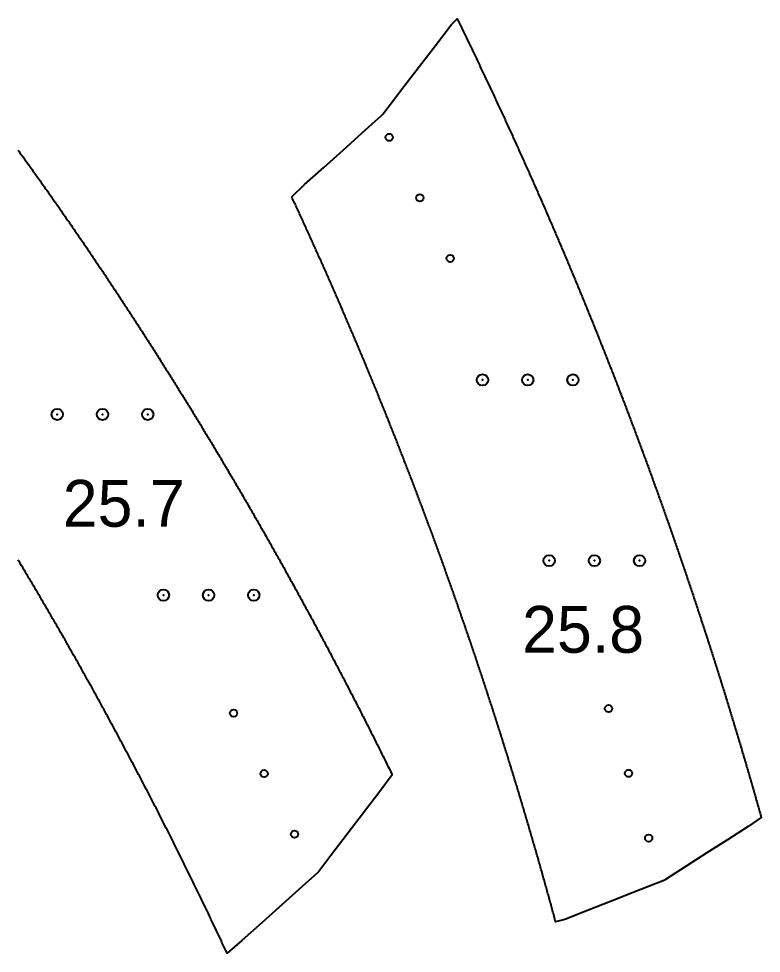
# Model space of a CAD drawing. Extents: x 44 to 491, y 65 to 774.
# Drawn here: x 350.4 to 416.1, y 64.5 to 147.3 of the extents above; entities that cross this region are included whole.
import ezdxf

# ---------------------------------------------------------------- set-up
doc = ezdxf.new("R2010")
doc.units = 0
doc.header["$PDMODE"] = 32
doc.header["$PDSIZE"] = 1
doc.layers.get('0').update_dxf_attribs({"linetype": 'CONTINUOUS'})
for name, color, linetype in [('ANNOTATION', 7, 'CONTINUOUS'), ('DRILLING', 3, 'CONTINUOUS'), ('ENGRAVE', 4, 'CONTINUOUS')]:
    doc.layers.add(name, color=color, linetype=linetype)
doc.styles.add('TW_CEN_MT', font='txt')

# ---------------------------------------------------------------- blocks, each defined once
blk = doc.blocks.new('*U271')
at = {"layer": 'ENGRAVE'}
blk.add_point((0, 0), dxfattribs=at)
blk = doc.blocks.new('*U272')
at = {"layer": 'ENGRAVE', "color": 0, "linetype": 'BYBLOCK'}
for p in [(0, 0), (4, 0), (8, 0)]:
    blk.add_blockref('*U271', p, dxfattribs=at)
blk = doc.blocks.new('*U273')
at = {"layer": 'ENGRAVE'}
blk.add_point((0, 0), dxfattribs=at)
blk = doc.blocks.new('*U274')
at = {"layer": 'ENGRAVE', "color": 0, "linetype": 'BYBLOCK'}
for p in [(0, 0), (4, 0), (8, 0)]:
    blk.add_blockref('*U273', p, dxfattribs=at)
blk = doc.blocks.new('*U275')
at = {"layer": 'ENGRAVE'}
blk.add_point((0, 0), dxfattribs=at)
blk = doc.blocks.new('*U276')
at = {"layer": 'ENGRAVE', "color": 0, "linetype": 'BYBLOCK'}
for p in [(0, 0), (4, 0), (8, 0)]:
    blk.add_blockref('*U275', p, dxfattribs=at)
blk = doc.blocks.new('*U277')
at = {"layer": 'ENGRAVE'}
blk.add_point((0, 0), dxfattribs=at)
blk = doc.blocks.new('*U278')
at = {"layer": 'ENGRAVE', "color": 0, "linetype": 'BYBLOCK'}
for p in [(0, 0), (4, 0), (8, 0)]:
    blk.add_blockref('*U277', p, dxfattribs=at)
blk = doc.blocks.new('*U312')
at = {"layer": 'ANNOTATION', "color": 7, "style": 'TW_CEN_MT'}
blk.add_text('25.7', height=4.1481, dxfattribs=at).set_placement((354.315, 102.305))
blk = doc.blocks.new('*U314')
at = {"layer": 'ANNOTATION', "color": 7, "style": 'TW_CEN_MT'}
blk.add_text('25.8', height=4.1481, dxfattribs=at).set_placement((394.97, 91.15))

msp = doc.modelspace()

# ---------------------------------------------------------------- linework, layer by layer
for points in [[(382.533, 138.719, 0), (382.56, 138.748, 0), (382.587, 138.777, 0), (382.614, 138.807, 0), (382.641, 138.836, 0), (383.114, 139.45, 0), (384.507, 141.271, 0), (385.9, 143.091, 0), (387.293, 144.912, 0), (388.686, 146.733, 0), (389.209, 147.286, 0), (389.269, 147.164, 0), (389.328, 147.043, 0), (389.388, 146.921, 0), (389.447, 146.799, 0), (389.507, 146.677, 0), (389.566, 146.555, 0), (389.626, 146.434, 0), (389.685, 146.312, 0), (389.744, 146.19, 0), (389.804, 146.068, 0), (389.863, 145.946, 0), (389.922, 145.824, 0), (389.981, 145.702, 0), (390.041, 145.58, 0), (390.1, 145.458, 0), (390.159, 145.336, 0), (390.218, 145.214, 0), (390.277, 145.092, 0), (390.336, 144.97, 0), (390.395, 144.848, 0), (390.453, 144.726, 0), (390.512, 144.603, 0), (390.571, 144.481, 0), (390.63, 144.359, 0), (390.688, 144.237, 0), (390.747, 144.115, 0), (390.806, 143.992, 0), (390.864, 143.87, 0), (390.923, 143.748, 0), (390.981, 143.625, 0), (391.04, 143.503, 0), (391.098, 143.381, 0), (391.156, 143.258, 0), (391.215, 143.136, 0), (391.273, 143.014, 0), (391.331, 142.891, 0), (391.39, 142.769, 0), (391.448, 142.646, 0), (391.506, 142.524, 0), (391.564, 142.401, 0), (391.622, 142.279, 0), (391.68, 142.156, 0), (391.738, 142.034, 0), (391.796, 141.911, 0), (391.854, 141.788, 0), (391.911, 141.666, 0), (391.969, 141.543, 0), (392.027, 141.42, 0), (392.085, 141.298, 0), (392.142, 141.175, 0), (392.2, 141.052, 0), (392.258, 140.93, 0), (392.315, 140.807, 0), (392.373, 140.684, 0), (392.43, 140.561, 0), (392.487, 140.438, 0), (392.545, 140.316, 0), (392.602, 140.193, 0), (392.659, 140.07, 0), (392.717, 139.947, 0), (392.774, 139.824, 0), (392.831, 139.701, 0), (392.888, 139.578, 0), (392.945, 139.455, 0), (393.002, 139.332, 0), (393.059, 139.209, 0), (393.116, 139.086, 0), (393.173, 138.963, 0), (393.23, 138.84, 0), (393.287, 138.717, 0), (393.344, 138.594, 0), (393.401, 138.471, 0), (393.457, 138.348, 0), (393.514, 138.224, 0), (393.571, 138.101, 0), (393.627, 137.978, 0), (393.684, 137.855, 0), (393.74, 137.732, 0), (393.797, 137.608, 0), (393.853, 137.485, 0), (393.91, 137.362, 0), (393.966, 137.238, 0), (394.022, 137.115, 0), (394.078, 136.992, 0), (394.135, 136.868, 0), (394.191, 136.745, 0), (394.247, 136.622, 0), (394.303, 136.498, 0), (394.359, 136.375, 0), (394.415, 136.251, 0), (394.471, 136.128, 0), (394.527, 136.004, 0), (394.583, 135.881, 0), (394.639, 135.757, 0), (394.695, 135.634, 0), (394.75, 135.51, 0), (394.806, 135.387, 0), (394.862, 135.263, 0), (394.918, 135.139, 0), (394.973, 135.016, 0), (395.029, 134.892, 0), (395.084, 134.768, 0), (395.14, 134.645, 0), (395.195, 134.521, 0), (395.251, 134.397, 0), (395.306, 134.273, 0), (395.361, 134.15, 0), (395.417, 134.026, 0), (395.472, 133.902, 0), (395.527, 133.778, 0), (395.582, 133.654, 0), (395.637, 133.53, 0), (395.692, 133.407, 0), (395.747, 133.283, 0), (395.802, 133.159, 0), (395.857, 133.035, 0), (395.912, 132.911, 0), (395.967, 132.787, 0), (396.022, 132.663, 0), (396.077, 132.539, 0), (396.131, 132.415, 0), (396.186, 132.291, 0), (396.241, 132.167, 0), (396.295, 132.043, 0), (396.35, 131.919, 0), (396.404, 131.794, 0), (396.459, 131.67, 0), (396.513, 131.546, 0), (396.568, 131.422, 0), (396.622, 131.298, 0), (396.677, 131.174, 0), (396.731, 131.049, 0), (396.785, 130.925, 0), (396.839, 130.801, 0), (396.893, 130.677, 0), (396.948, 130.552, 0), (397.002, 130.428, 0), (397.056, 130.304, 0), (397.11, 130.179, 0), (397.164, 130.055, 0), (397.218, 129.93, 0), (397.271, 129.806, 0), (397.325, 129.682, 0), (397.379, 129.557, 0), (397.433, 129.433, 0), (397.487, 129.308, 0), (397.54, 129.184, 0), (397.594, 129.059, 0), (397.647, 128.935, 0), (397.701, 128.81, 0), (397.755, 128.686, 0), (397.808, 128.561, 0), (397.861, 128.436, 0), (397.915, 128.312, 0), (397.968, 128.187, 0), (398.021, 128.062, 0), (398.075, 127.938, 0), (398.128, 127.813, 0), (398.181, 127.688, 0), (398.234, 127.564, 0), (398.287, 127.439, 0), (398.34, 127.314, 0), (398.393, 127.189, 0), (398.446, 127.065, 0), (398.499, 126.94, 0), (398.552, 126.815, 0), (398.605, 126.69, 0), (398.658, 126.565, 0), (398.711, 126.44, 0), (398.763, 126.315, 0), (398.816, 126.191, 0), (398.869, 126.066, 0), (398.921, 125.941, 0), (398.974, 125.816, 0), (399.026, 125.691, 0), (399.079, 125.566, 0), (399.131, 125.441, 0), (399.184, 125.316, 0), (399.236, 125.191, 0), (399.288, 125.065, 0), (399.341, 124.94, 0), (399.393, 124.815, 0), (399.445, 124.69, 0), (399.497, 124.565, 0), (399.549, 124.44, 0), (399.601, 124.315, 0), (399.653, 124.189, 0), (399.705, 124.064, 0), (399.757, 123.939, 0), (399.809, 123.814, 0), (399.861, 123.689, 0), (399.913, 123.563, 0), (399.965, 123.438, 0), (400.016, 123.313, 0), (400.068, 123.187, 0), (400.12, 123.062, 0), (400.171, 122.937, 0), (400.223, 122.811, 0), (400.274, 122.686, 0), (400.326, 122.56, 0), (400.377, 122.435, 0), (400.429, 122.31, 0), (400.48, 122.184, 0), (400.532, 122.059, 0), (400.583, 121.933, 0), (400.634, 121.808, 0), (400.685, 121.682, 0), (400.736, 121.557, 0), (400.788, 121.431, 0), (400.839, 121.305, 0), (400.89, 121.18, 0), (400.941, 121.054, 0), (400.992, 120.928, 0), (401.043, 120.803, 0), (401.093, 120.677, 0), (401.144, 120.551, 0), (401.195, 120.426, 0), (401.246, 120.3, 0), (401.296, 120.174, 0), (401.347, 120.049, 0), (401.398, 119.923, 0), (401.448, 119.797, 0), (401.499, 119.671, 0), (401.549, 119.545, 0), (401.6, 119.42, 0), (401.65, 119.294, 0), (401.701, 119.168, 0), (401.751, 119.042, 0), (401.801, 118.916, 0), (401.852, 118.79, 0), (401.902, 118.664, 0), (401.952, 118.538, 0), (402.002, 118.412, 0), (402.052, 118.286, 0), (402.102, 118.16, 0), (402.152, 118.034, 0), (402.202, 117.908, 0), (402.252, 117.782, 0), (402.302, 117.656, 0), (402.352, 117.53, 0), (402.402, 117.404, 0), (402.451, 117.278, 0), (402.501, 117.152, 0), (402.551, 117.026, 0), (402.6, 116.899, 0), (402.65, 116.773, 0), (402.7, 116.647, 0), (402.749, 116.521, 0), (402.799, 116.395, 0), (402.848, 116.268, 0), (402.897, 116.142, 0), (402.947, 116.016, 0), (402.996, 115.89, 0), (403.045, 115.763, 0), (403.095, 115.637, 0), (403.144, 115.511, 0), (403.193, 115.384, 0), (403.242, 115.258, 0), (403.291, 115.132, 0), (403.34, 115.005, 0), (403.389, 114.879, 0), (403.438, 114.752, 0), (403.487, 114.626, 0), (403.536, 114.499, 0), (403.585, 114.373, 0), (403.633, 114.246, 0), (403.682, 114.12, 0), (403.731, 113.993, 0), (403.779, 113.867, 0), (403.828, 113.74, 0), (403.877, 113.614, 0), (403.925, 113.487, 0), (403.974, 113.36, 0), (404.022, 113.234, 0), (404.071, 113.107, 0), (404.119, 112.98, 0), (404.167, 112.854, 0), (404.215, 112.727, 0), (404.264, 112.6, 0), (404.312, 112.474, 0), (404.36, 112.347, 0), (404.408, 112.22, 0), (404.456, 112.093, 0), (404.504, 111.967, 0), (404.552, 111.84, 0), (404.6, 111.713, 0), (404.648, 111.586, 0), (404.696, 111.459, 0), (404.744, 111.332, 0), (404.792, 111.206, 0), (404.839, 111.079, 0), (404.887, 110.952, 0), (404.935, 110.825, 0), (404.982, 110.698, 0), (405.03, 110.571, 0), (405.077, 110.444, 0), (405.125, 110.317, 0), (405.172, 110.19, 0), (405.22, 110.063, 0), (405.267, 109.936, 0), (405.314, 109.809, 0), (405.362, 109.682, 0), (405.409, 109.555, 0), (405.456, 109.428, 0), (405.503, 109.301, 0), (405.55, 109.173, 0), (405.598, 109.046, 0), (405.645, 108.919, 0), (405.692, 108.792, 0), (405.739, 108.665, 0), (405.785, 108.538, 0), (405.832, 108.41, 0), (405.879, 108.283, 0), (405.926, 108.156, 0), (405.973, 108.029, 0), (406.019, 107.901, 0), (406.066, 107.774, 0), (406.113, 107.647, 0), (406.159, 107.519, 0), (406.206, 107.392, 0), (406.252, 107.265, 0), (406.299, 107.137, 0), (406.345, 107.01, 0), (406.392, 106.883, 0), (406.438, 106.755, 0), (406.484, 106.628, 0), (406.53, 106.5, 0), (406.577, 106.373, 0), (406.623, 106.245, 0), (406.669, 106.118, 0), (406.715, 105.99, 0), (406.761, 105.863, 0), (406.807, 105.735, 0), (406.853, 105.608, 0), (406.899, 105.48, 0), (406.945, 105.353, 0), (406.991, 105.225, 0), (407.037, 105.098, 0), (407.082, 104.97, 0), (407.128, 104.842, 0), (407.174, 104.715, 0), (407.219, 104.587, 0), (407.265, 104.459, 0), (407.31, 104.332, 0), (407.356, 104.204, 0), (407.401, 104.076, 0), (407.447, 103.948, 0), (407.492, 103.821, 0), (407.538, 103.693, 0), (407.583, 103.565, 0), (407.628, 103.437, 0), (407.673, 103.31, 0), (407.719, 103.182, 0), (407.764, 103.054, 0), (407.809, 102.926, 0), (407.854, 102.798, 0), (407.899, 102.67, 0), (407.944, 102.542, 0), (407.989, 102.414, 0), (408.034, 102.286, 0), (408.078, 102.159, 0), (408.123, 102.031, 0), (408.168, 101.903, 0), (408.213, 101.775, 0), (408.257, 101.647, 0), (408.302, 101.519, 0), (408.347, 101.391, 0), (408.391, 101.263, 0), (408.436, 101.134, 0), (408.48, 101.006, 0), (408.525, 100.878, 0), (408.569, 100.75, 0), (408.613, 100.622, 0), (408.658, 100.494, 0), (408.702, 100.366, 0), (408.746, 100.238, 0), (408.79, 100.109, 0), (408.834, 99.9813, 0), (408.879, 99.8531, 0), (408.923, 99.7249, 0), (408.967, 99.5966, 0), (409.011, 99.4684, 0), (409.055, 99.3401, 0), (409.098, 99.2119, 0), (409.142, 99.0836, 0), (409.186, 98.9553, 0), (409.23, 98.827, 0), (409.274, 98.6986, 0), (409.317, 98.5703, 0), (409.361, 98.4419, 0), (409.405, 98.3136, 0), (409.448, 98.1852, 0), (409.492, 98.0568, 0), (409.535, 97.9284, 0), (409.579, 97.7999, 0), (409.622, 97.6715, 0), (409.665, 97.543, 0), (409.709, 97.4146, 0), (409.752, 97.2861, 0), (409.795, 97.1576, 0), (409.838, 97.0291, 0), (409.881, 96.9006, 0), (409.925, 96.772, 0), (409.968, 96.6435, 0), (410.011, 96.5149, 0), (410.054, 96.3863, 0), (410.097, 96.2577, 0), (410.139, 96.1291, 0), (410.182, 96.0005, 0), (410.225, 95.8718, 0), (410.268, 95.7432, 0), (410.311, 95.6145, 0), (410.353, 95.4859, 0), (410.396, 95.3572, 0), (410.439, 95.2285, 0), (410.481, 95.0997, 0), (410.524, 94.971, 0), (410.566, 94.8423, 0), (410.609, 94.7135, 0), (410.651, 94.5847, 0), (410.693, 94.4559, 0), (410.736, 94.3271, 0), (410.778, 94.1983, 0), (410.82, 94.0695, 0), (410.862, 93.9407, 0), (410.905, 93.8118, 0), (410.947, 93.6829, 0), (410.989, 93.5541, 0), (411.031, 93.4252, 0), (411.073, 93.2962, 0), (411.115, 93.1673, 0), (411.157, 93.0384, 0), (411.198, 92.9094, 0), (411.24, 92.7805, 0), (411.282, 92.6515, 0), (411.324, 92.5225, 0), (411.365, 92.3935, 0), (411.407, 92.2645, 0), (411.449, 92.1355, 0), (411.49, 92.0064, 0), (411.532, 91.8774, 0), (411.573, 91.7483, 0), (411.615, 91.6192, 0), (411.656, 91.4901, 0), (411.698, 91.361, 0), (411.739, 91.2319, 0), (411.78, 91.1027, 0), (411.821, 90.9736, 0), (411.863, 90.8444, 0), (411.904, 90.7152, 0), (411.945, 90.5861, 0), (411.986, 90.4568, 0), (412.027, 90.3276, 0), (412.068, 90.1984, 0), (412.109, 90.0692, 0), (412.15, 89.9399, 0), (412.191, 89.8106, 0), (412.231, 89.6813, 0), (412.272, 89.5521, 0), (412.313, 89.4227, 0), (412.354, 89.2934, 0), (412.394, 89.1641, 0), (412.435, 89.0347, 0), (412.476, 88.9054, 0), (412.516, 88.776, 0), (412.557, 88.6466, 0), (412.597, 88.5172, 0), (412.637, 88.3878, 0), (412.678, 88.2584, 0), (412.718, 88.1289, 0), (412.758, 87.9995, 0), (412.799, 87.87, 0), (412.839, 87.7405, 0), (412.879, 87.6111, 0), (412.919, 87.4815, 0), (412.959, 87.352, 0), (412.999, 87.2225, 0), (413.039, 87.093, 0), (413.079, 86.9634, 0), (413.119, 86.8338, 0), (413.159, 86.7043, 0), (413.199, 86.5747, 0), (413.239, 86.4451, 0), (413.278, 86.3154, 0), (413.318, 86.1858, 0), (413.358, 86.0562, 0), (413.397, 85.9265, 0), (413.437, 85.7968, 0), (413.476, 85.6671, 0), (413.516, 85.5374, 0), (413.555, 85.4077, 0), (413.595, 85.278, 0), (413.634, 85.1483, 0), (413.673, 85.0185, 0), (413.713, 84.8888, 0), (413.752, 84.759, 0), (413.791, 84.6292, 0), (413.83, 84.4994, 0), (413.869, 84.3696, 0), (413.909, 84.2398, 0), (413.948, 84.11, 0), (413.987, 83.9801, 0), (414.025, 83.8502, 0), (414.064, 83.7204, 0), (414.103, 83.5905, 0), (414.142, 83.4606, 0), (414.181, 83.3307, 0), (414.22, 83.2008, 0), (414.258, 83.0708, 0), (414.297, 82.9409, 0), (414.336, 82.8109, 0), (414.374, 82.6809, 0), (414.413, 82.551, 0), (414.451, 82.421, 0), (414.49, 82.2909, 0), (414.528, 82.1609, 0), (414.566, 82.0309, 0), (414.605, 81.9008, 0), (414.643, 81.7708, 0), (414.681, 81.6407, 0), (414.719, 81.5106, 0), (414.758, 81.3805, 0), (414.796, 81.2504, 0), (414.834, 81.1203, 0), (414.872, 80.9902, 0), (414.91, 80.86, 0), (414.948, 80.7299, 0), (414.986, 80.5997, 0), (415.024, 80.4695, 0), (415.061, 80.3393, 0), (415.099, 80.2091, 0), (415.137, 80.0789, 0), (415.175, 79.9487, 0), (415.212, 79.8184, 0), (415.25, 79.6882, 0), (415.288, 79.5579, 0), (415.325, 79.4276, 0), (415.363, 79.2974, 0), (415.4, 79.1671, 0), (415.437, 79.0367, 0), (415.475, 78.9064, 0), (415.512, 78.7761, 0), (415.549, 78.6457, 0), (415.587, 78.5154, 0), (415.624, 78.385, 0), (415.661, 78.2546, 0), (415.698, 78.1242, 0), (415.735, 77.9938, 0), (415.772, 77.8634, 0), (415.809, 77.7329, 0), (415.846, 77.6025, 0), (415.883, 77.472, 0), (415.92, 77.3416, 0), (415.957, 77.2111, 0), (415.994, 77.0806, 0), (416.03, 76.9501, 0), (416.067, 76.8196, 0), (416.104, 76.6891, 0), (416.14, 76.5585, 0), (414.988, 75.765, 0), (413.157, 74.5931, 0), (411.326, 73.4212, 0), (409.495, 72.2492, 0), (407.664, 71.0773, 0), (407.56, 71.0155, 0), (407.523, 70.9964, 0), (407.485, 70.9774, 0), (407.448, 70.9584, 0), (406.836, 70.7156, 0), (404.811, 69.9231, 0), (402.787, 69.1306, 0), (400.763, 68.3382, 0), (398.738, 67.5457, 0), (397.939, 67.3178, 0), (397.906, 67.4426, 0), (397.872, 67.5673, 0), (397.838, 67.692, 0), (397.804, 67.8167, 0), (397.771, 67.9414, 0), (397.737, 68.0661, 0), (397.703, 68.1908, 0), (397.669, 68.3154, 0), (397.635, 68.4401, 0), (397.601, 68.5647, 0), (397.567, 68.6893, 0), (397.533, 68.8139, 0), (397.499, 68.9385, 0), (397.464, 69.0631, 0), (397.43, 69.1877, 0), (397.396, 69.3123, 0), (397.362, 69.4368, 0), (397.327, 69.5614, 0), (397.293, 69.6859, 0), (397.258, 69.8104, 0), (397.224, 69.935, 0), (397.189, 70.0595, 0), (397.155, 70.1839, 0), (397.12, 70.3084, 0), (397.086, 70.4329, 0), (397.051, 70.5573, 0), (397.016, 70.6818, 0), (396.982, 70.8062, 0), (396.947, 70.9306, 0), (396.912, 71.055, 0), (396.877, 71.1794, 0), (396.842, 71.3038, 0), (396.807, 71.4282, 0), (396.772, 71.5526, 0), (396.737, 71.6769, 0), (396.702, 71.8013, 0), (396.667, 71.9256, 0), (396.632, 72.0499, 0), (396.597, 72.1742, 0), (396.562, 72.2985, 0), (396.526, 72.4228, 0), (396.491, 72.547, 0), (396.456, 72.6713, 0), (396.42, 72.7955, 0), (396.385, 72.9198, 0), (396.349, 73.044, 0), (396.314, 73.1682, 0), (396.278, 73.2924, 0), (396.243, 73.4166, 0), (396.207, 73.5408, 0), (396.172, 73.6649, 0), (396.136, 73.7891, 0), (396.1, 73.9132, 0), (396.064, 74.0374, 0), (396.029, 74.1615, 0), (395.993, 74.2856, 0), (395.957, 74.4097, 0), (395.921, 74.5338, 0), (395.885, 74.6578, 0), (395.849, 74.7819, 0), (395.813, 74.9059, 0), (395.777, 75.03, 0), (395.741, 75.154, 0), (395.705, 75.278, 0), (395.668, 75.402, 0), (395.632, 75.526, 0), (395.596, 75.6499, 0), (395.559, 75.7739, 0), (395.523, 75.8979, 0), (395.487, 76.0218, 0), (395.45, 76.1457, 0), (395.414, 76.2696, 0), (395.377, 76.3935, 0), (395.341, 76.5174, 0), (395.304, 76.6413, 0), (395.267, 76.7652, 0), (395.231, 76.889, 0), (395.194, 77.0129, 0), (395.157, 77.1367, 0), (395.121, 77.2605, 0), (395.084, 77.3843, 0), (395.047, 77.5081, 0), (395.01, 77.6319, 0), (394.973, 77.7556, 0), (394.936, 77.8794, 0), (394.899, 78.0031, 0), (394.862, 78.1269, 0), (394.825, 78.2506, 0), (394.788, 78.3743, 0), (394.75, 78.498, 0), (394.713, 78.6217, 0), (394.676, 78.7453, 0), (394.639, 78.869, 0), (394.601, 78.9926, 0), (394.564, 79.1163, 0), (394.526, 79.2399, 0), (394.489, 79.3635, 0), (394.451, 79.4871, 0), (394.414, 79.6107, 0), (394.376, 79.7342, 0), (394.339, 79.8578, 0), (394.301, 79.9813, 0), (394.263, 80.1049, 0), (394.225, 80.2284, 0), (394.188, 80.3519, 0), (394.15, 80.4754, 0), (394.112, 80.5989, 0), (394.074, 80.7223, 0), (394.036, 80.8458, 0), (393.998, 80.9692, 0), (393.96, 81.0927, 0), (393.922, 81.2161, 0), (393.884, 81.3395, 0), (393.846, 81.4629, 0), (393.808, 81.5863, 0), (393.769, 81.7096, 0), (393.731, 81.833, 0), (393.693, 81.9563, 0), (393.655, 82.0797, 0), (393.616, 82.203, 0), (393.578, 82.3263, 0), (393.539, 82.4496, 0), (393.501, 82.5728, 0), (393.462, 82.6961, 0), (393.424, 82.8194, 0), (393.385, 82.9426, 0), (393.346, 83.0658, 0), (393.308, 83.189, 0), (393.269, 83.3122, 0), (393.23, 83.4354, 0), (393.191, 83.5586, 0), (393.152, 83.6818, 0), (393.114, 83.8049, 0), (393.075, 83.9281, 0), (393.036, 84.0512, 0), (392.997, 84.1743, 0), (392.958, 84.2974, 0), (392.919, 84.4205, 0), (392.879, 84.5436, 0), (392.84, 84.6666, 0), (392.801, 84.7897, 0), (392.762, 84.9127, 0), (392.723, 85.0357, 0), (392.683, 85.1587, 0), (392.644, 85.2817, 0), (392.604, 85.4047, 0), (392.565, 85.5277, 0), (392.525, 85.6506, 0), (392.486, 85.7736, 0), (392.446, 85.8965, 0), (392.407, 86.0194, 0), (392.367, 86.1423, 0), (392.327, 86.2652, 0), (392.288, 86.3881, 0), (392.248, 86.5109, 0), (392.208, 86.6338, 0), (392.168, 86.7566, 0), (392.128, 86.8794, 0), (392.089, 87.0022, 0), (392.049, 87.125, 0), (392.009, 87.2478, 0), (391.969, 87.3706, 0), (391.928, 87.4933, 0), (391.888, 87.6161, 0), (391.848, 87.7388, 0), (391.808, 87.8615, 0), (391.768, 87.9842, 0), (391.728, 88.1069, 0), (391.687, 88.2296, 0), (391.647, 88.3523, 0), (391.606, 88.4749, 0), (391.566, 88.5975, 0), (391.526, 88.7202, 0), (391.485, 88.8428, 0), (391.445, 88.9654, 0), (391.404, 89.088, 0), (391.363, 89.2105, 0), (391.323, 89.3331, 0), (391.282, 89.4556, 0), (391.241, 89.5781, 0), (391.2, 89.7007, 0), (391.16, 89.8232, 0), (391.119, 89.9456, 0), (391.078, 90.0681, 0), (391.037, 90.1906, 0), (390.996, 90.313, 0), (390.955, 90.4355, 0), (390.914, 90.5579, 0), (390.873, 90.6803, 0), (390.832, 90.8027, 0), (390.79, 90.9251, 0), (390.749, 91.0474, 0), (390.708, 91.1698, 0), (390.667, 91.2921, 0), (390.625, 91.4144, 0), (390.584, 91.5367, 0), (390.542, 91.659, 0), (390.501, 91.7813, 0), (390.46, 91.9036, 0), (390.418, 92.0258, 0), (390.376, 92.1481, 0), (390.335, 92.2703, 0), (390.293, 92.3925, 0), (390.251, 92.5147, 0), (390.21, 92.6369, 0), (390.168, 92.7591, 0), (390.126, 92.8812, 0), (390.084, 93.0034, 0), (390.042, 93.1255, 0), (390.001, 93.2476, 0), (389.959, 93.3697, 0), (389.917, 93.4918, 0), (389.875, 93.6139, 0), (389.832, 93.7359, 0), (389.79, 93.858, 0), (389.748, 93.98, 0), (389.706, 94.102, 0), (389.664, 94.224, 0), (389.621, 94.346, 0), (389.579, 94.468, 0), (389.537, 94.5899, 0), (389.494, 94.7119, 0), (389.452, 94.8338, 0), (389.409, 94.9557, 0), (389.367, 95.0776, 0), (389.324, 95.1995, 0), (389.282, 95.3214, 0), (389.239, 95.4433, 0), (389.197, 95.5651, 0), (389.154, 95.6869, 0), (389.111, 95.8088, 0), (389.068, 95.9306, 0), (389.025, 96.0523, 0), (388.983, 96.1741, 0), (388.94, 96.2959, 0), (388.897, 96.4176, 0), (388.854, 96.5394, 0), (388.811, 96.6611, 0), (388.768, 96.7828, 0), (388.725, 96.9045, 0), (388.681, 97.0262, 0), (388.638, 97.1478, 0), (388.595, 97.2695, 0), (388.552, 97.3911, 0), (388.508, 97.5127, 0), (388.465, 97.6343, 0), (388.422, 97.7559, 0), (388.378, 97.8775, 0), (388.335, 97.999, 0), (388.291, 98.1206, 0), (388.248, 98.2421, 0), (388.204, 98.3636, 0), (388.161, 98.4851, 0), (388.117, 98.6066, 0), (388.073, 98.7281, 0), (388.03, 98.8495, 0), (387.986, 98.971, 0), (387.942, 99.0924, 0), (387.898, 99.2138, 0), (387.854, 99.3352, 0), (387.81, 99.4566, 0), (387.766, 99.578, 0), (387.722, 99.6993, 0), (387.678, 99.8207, 0), (387.634, 99.942, 0), (387.59, 100.063, 0), (387.546, 100.185, 0), (387.502, 100.306, 0), (387.457, 100.427, 0), (387.413, 100.548, 0), (387.369, 100.67, 0), (387.325, 100.791, 0), (387.28, 100.912, 0), (387.236, 101.033, 0), (387.191, 101.154, 0), (387.147, 101.276, 0), (387.102, 101.397, 0), (387.058, 101.518, 0), (387.013, 101.639, 0), (386.968, 101.76, 0), (386.924, 101.881, 0), (386.879, 102.002, 0), (386.834, 102.123, 0), (386.789, 102.244, 0), (386.744, 102.365, 0), (386.699, 102.486, 0), (386.654, 102.607, 0), (386.609, 102.728, 0), (386.564, 102.849, 0), (386.519, 102.97, 0), (386.474, 103.091, 0), (386.429, 103.212, 0), (386.384, 103.333, 0), (386.339, 103.454, 0), (386.293, 103.575, 0), (386.248, 103.696, 0), (386.203, 103.817, 0), (386.157, 103.937, 0), (386.112, 104.058, 0), (386.067, 104.179, 0), (386.021, 104.3, 0), (385.976, 104.421, 0), (385.93, 104.541, 0), (385.884, 104.662, 0), (385.839, 104.783, 0), (385.793, 104.903, 0), (385.747, 105.024, 0), (385.702, 105.145, 0), (385.656, 105.265, 0), (385.61, 105.386, 0), (385.564, 105.507, 0), (385.518, 105.627, 0), (385.472, 105.748, 0), (385.426, 105.869, 0), (385.38, 105.989, 0), (385.334, 106.11, 0), (385.288, 106.23, 0), (385.242, 106.351, 0), (385.196, 106.471, 0), (385.149, 106.592, 0), (385.103, 106.712, 0), (385.057, 106.833, 0), (385.01, 106.953, 0), (384.964, 107.074, 0), (384.918, 107.194, 0), (384.871, 107.314, 0), (384.825, 107.435, 0), (384.778, 107.555, 0), (384.731, 107.675, 0), (384.685, 107.796, 0), (384.638, 107.916, 0), (384.591, 108.036, 0), (384.545, 108.157, 0), (384.498, 108.277, 0), (384.451, 108.397, 0), (384.404, 108.517, 0), (384.357, 108.638, 0), (384.31, 108.758, 0), (384.263, 108.878, 0), (384.216, 108.998, 0), (384.169, 109.118, 0), (384.122, 109.238, 0), (384.075, 109.359, 0), (384.028, 109.479, 0), (383.981, 109.599, 0), (383.933, 109.719, 0), (383.886, 109.839, 0), (383.839, 109.959, 0), (383.792, 110.079, 0), (383.744, 110.199, 0), (383.697, 110.319, 0), (383.649, 110.439, 0), (383.602, 110.559, 0), (383.554, 110.679, 0), (383.506, 110.799, 0), (383.459, 110.919, 0), (383.411, 111.039, 0), (383.363, 111.159, 0), (383.316, 111.278, 0), (383.268, 111.398, 0), (383.22, 111.518, 0), (383.172, 111.638, 0), (383.124, 111.758, 0), (383.076, 111.878, 0), (383.028, 111.997, 0), (382.98, 112.117, 0), (382.932, 112.237, 0), (382.884, 112.356, 0), (382.836, 112.476, 0), (382.788, 112.596, 0), (382.74, 112.716, 0), (382.691, 112.835, 0), (382.643, 112.955, 0), (382.595, 113.074, 0), (382.546, 113.194, 0), (382.498, 113.314, 0), (382.449, 113.433, 0), (382.401, 113.553, 0), (382.352, 113.672, 0), (382.304, 113.792, 0), (382.255, 113.911, 0), (382.207, 114.031, 0), (382.158, 114.15, 0), (382.109, 114.27, 0), (382.06, 114.389, 0), (382.011, 114.509, 0), (381.963, 114.628, 0), (381.914, 114.747, 0), (381.865, 114.867, 0), (381.816, 114.986, 0), (381.767, 115.105, 0), (381.718, 115.225, 0), (381.669, 115.344, 0), (381.62, 115.463, 0), (381.57, 115.583, 0), (381.521, 115.702, 0), (381.472, 115.821, 0), (381.423, 115.94, 0), (381.373, 116.06, 0), (381.324, 116.179, 0), (381.275, 116.298, 0), (381.225, 116.417, 0), (381.176, 116.536, 0), (381.126, 116.655, 0), (381.077, 116.774, 0), (381.027, 116.893, 0), (380.978, 117.013, 0), (380.928, 117.132, 0), (380.878, 117.251, 0), (380.828, 117.37, 0), (380.779, 117.489, 0), (380.729, 117.608, 0), (380.679, 117.727, 0), (380.629, 117.846, 0), (380.579, 117.964, 0), (380.529, 118.083, 0), (380.479, 118.202, 0), (380.429, 118.321, 0), (380.379, 118.44, 0), (380.329, 118.559, 0), (380.279, 118.678, 0), (380.228, 118.796, 0), (380.178, 118.915, 0), (380.128, 119.034, 0), (380.078, 119.153, 0), (380.027, 119.272, 0), (379.977, 119.39, 0), (379.926, 119.509, 0), (379.876, 119.628, 0), (379.825, 119.746, 0), (379.775, 119.865, 0), (379.724, 119.984, 0), (379.674, 120.102, 0), (379.623, 120.221, 0), (379.572, 120.339, 0), (379.521, 120.458, 0), (379.471, 120.577, 0), (379.42, 120.695, 0), (379.369, 120.814, 0), (379.318, 120.932, 0), (379.267, 121.051, 0), (379.216, 121.169, 0), (379.165, 121.287, 0), (379.114, 121.406, 0), (379.063, 121.524, 0), (379.012, 121.643, 0), (378.961, 121.761, 0), (378.909, 121.879, 0), (378.858, 121.998, 0), (378.807, 122.116, 0), (378.756, 122.234, 0), (378.704, 122.353, 0), (378.653, 122.471, 0), (378.601, 122.589, 0), (378.55, 122.707, 0), (378.498, 122.826, 0), (378.447, 122.944, 0), (378.395, 123.062, 0), (378.343, 123.18, 0), (378.292, 123.298, 0), (378.24, 123.416, 0), (378.188, 123.534, 0), (378.136, 123.653, 0), (378.085, 123.771, 0), (378.033, 123.889, 0), (377.981, 124.007, 0), (377.929, 124.125, 0), (377.877, 124.243, 0), (377.825, 124.361, 0), (377.773, 124.479, 0), (377.721, 124.597, 0), (377.669, 124.714, 0), (377.616, 124.832, 0), (377.564, 124.95, 0), (377.512, 125.068, 0), (377.46, 125.186, 0), (377.407, 125.304, 0), (377.355, 125.422, 0), (377.302, 125.539, 0), (377.25, 125.657, 0), (377.197, 125.775, 0), (377.145, 125.893, 0), (377.092, 126.01, 0), (377.04, 126.128, 0), (376.987, 126.246, 0), (376.934, 126.363, 0), (376.882, 126.481, 0), (376.829, 126.599, 0), (376.776, 126.716, 0), (376.723, 126.834, 0), (376.67, 126.952, 0), (376.617, 127.069, 0), (376.564, 127.187, 0), (376.511, 127.304, 0), (376.458, 127.422, 0), (376.405, 127.539, 0), (376.352, 127.657, 0), (376.299, 127.774, 0), (376.246, 127.891, 0), (376.193, 128.009, 0), (376.139, 128.126, 0), (376.086, 128.244, 0), (376.033, 128.361, 0), (375.979, 128.478, 0), (375.926, 128.596, 0), (375.872, 128.713, 0), (375.819, 128.83, 0), (375.765, 128.947, 0), (375.712, 129.065, 0), (375.658, 129.182, 0), (375.605, 129.299, 0), (375.551, 129.416, 0), (375.497, 129.533, 0), (375.443, 129.651, 0), (375.39, 129.768, 0), (375.336, 129.885, 0), (375.282, 130.002, 0), (375.228, 130.119, 0), (375.174, 130.236, 0), (375.12, 130.353, 0), (375.066, 130.47, 0), (375.012, 130.587, 0), (374.958, 130.704, 0), (374.903, 130.821, 0), (374.849, 130.938, 0), (374.795, 131.055, 0), (374.741, 131.172, 0), (374.686, 131.289, 0), (374.632, 131.406, 0), (374.578, 131.522, 0), (375.709, 132.592, 0), (377.415, 134.124, 0), (379.121, 135.656, 0), (380.827, 137.187, 0), (382.533, 138.719, 0)], [(350.366, 135.645, 0), (350.448, 135.531, 0), (350.531, 135.417, 0), (350.613, 135.302, 0), (350.696, 135.188, 0), (350.778, 135.074, 0), (350.86, 134.959, 0), (350.943, 134.845, 0), (351.025, 134.731, 0), (351.107, 134.616, 0), (351.189, 134.502, 0), (351.271, 134.387, 0), (351.353, 134.273, 0), (351.435, 134.158, 0), (351.517, 134.044, 0), (351.599, 133.929, 0), (351.681, 133.814, 0), (351.763, 133.7, 0), (351.845, 133.585, 0), (351.927, 133.47, 0), (352.008, 133.355, 0), (352.09, 133.241, 0), (352.172, 133.126, 0), (352.253, 133.011, 0), (352.335, 132.896, 0), (352.416, 132.781, 0), (352.498, 132.666, 0), (352.579, 132.551, 0), (352.66, 132.436, 0), (352.742, 132.321, 0), (352.823, 132.206, 0), (352.904, 132.09, 0), (352.985, 131.975, 0), (353.066, 131.86, 0), (353.147, 131.745, 0), (353.228, 131.63, 0), (353.309, 131.514, 0), (353.39, 131.399, 0), (353.471, 131.284, 0), (353.552, 131.168, 0), (353.633, 131.053, 0), (353.714, 130.937, 0), (353.794, 130.822, 0), (353.875, 130.706, 0), (353.955, 130.591, 0), (354.036, 130.475, 0), (354.117, 130.359, 0), (354.197, 130.244, 0), (354.277, 130.128, 0), (354.358, 130.012, 0), (354.438, 129.897, 0), (354.518, 129.781, 0), (354.599, 129.665, 0), (354.679, 129.549, 0), (354.759, 129.433, 0), (354.839, 129.317, 0), (354.919, 129.201, 0), (354.999, 129.085, 0), (355.079, 128.969, 0), (355.159, 128.853, 0), (355.239, 128.737, 0), (355.319, 128.621, 0), (355.399, 128.505, 0), (355.478, 128.389, 0), (355.558, 128.273, 0), (355.638, 128.156, 0), (355.717, 128.04, 0), (355.797, 127.924, 0), (355.877, 127.808, 0), (355.956, 127.691, 0), (356.035, 127.575, 0), (356.115, 127.458, 0), (356.194, 127.342, 0), (356.274, 127.226, 0), (356.353, 127.109, 0), (356.432, 126.993, 0), (356.511, 126.876, 0), (356.59, 126.759, 0), (356.669, 126.643, 0), (356.748, 126.526, 0), (356.827, 126.409, 0), (356.906, 126.293, 0), (356.985, 126.176, 0), (357.064, 126.059, 0), (357.143, 125.942, 0), (357.222, 125.826, 0), (357.3, 125.709, 0), (357.379, 125.592, 0), (357.458, 125.475, 0), (357.536, 125.358, 0), (357.615, 125.241, 0), (357.693, 125.124, 0), (357.772, 125.007, 0), (357.85, 124.89, 0), (357.928, 124.773, 0), (358.007, 124.655, 0), (358.085, 124.538, 0), (358.163, 124.421, 0), (358.241, 124.304, 0), (358.319, 124.187, 0), (358.398, 124.069, 0), (358.476, 123.952, 0), (358.554, 123.835, 0), (358.632, 123.717, 0), (358.709, 123.6, 0), (358.787, 123.482, 0), (358.865, 123.365, 0), (358.943, 123.247, 0), (359.021, 123.13, 0), (359.098, 123.012, 0), (359.176, 122.895, 0), (359.254, 122.777, 0), (359.331, 122.659, 0), (359.409, 122.542, 0), (359.486, 122.424, 0), (359.563, 122.306, 0), (359.641, 122.188, 0), (359.718, 122.071, 0), (359.795, 121.953, 0), (359.873, 121.835, 0), (359.95, 121.717, 0), (360.027, 121.599, 0), (360.104, 121.481, 0), (360.181, 121.363, 0), (360.258, 121.245, 0), (360.335, 121.127, 0), (360.412, 121.009, 0), (360.489, 120.891, 0), (360.566, 120.773, 0), (360.642, 120.655, 0), (360.719, 120.537, 0), (360.796, 120.418, 0), (360.872, 120.3, 0), (360.949, 120.182, 0), (361.026, 120.064, 0), (361.102, 119.945, 0), (361.179, 119.827, 0), (361.255, 119.708, 0), (361.331, 119.59, 0), (361.408, 119.472, 0), (361.484, 119.353, 0), (361.56, 119.235, 0), (361.636, 119.116, 0), (361.712, 118.998, 0), (361.789, 118.879, 0), (361.865, 118.76, 0), (361.941, 118.642, 0), (362.017, 118.523, 0), (362.092, 118.404, 0), (362.168, 118.286, 0), (362.244, 118.167, 0), (362.32, 118.048, 0), (362.396, 117.929, 0), (362.471, 117.81, 0), (362.547, 117.691, 0), (362.623, 117.573, 0), (362.698, 117.454, 0), (362.774, 117.335, 0), (362.849, 117.216, 0), (362.925, 117.097, 0), (363, 116.978, 0), (363.075, 116.859, 0), (363.151, 116.739, 0), (363.226, 116.62, 0), (363.301, 116.501, 0), (363.376, 116.382, 0), (363.451, 116.263, 0), (363.526, 116.144, 0), (363.601, 116.024, 0), (363.676, 115.905, 0), (363.751, 115.786, 0), (363.826, 115.666, 0), (363.901, 115.547, 0), (363.976, 115.427, 0), (364.051, 115.308, 0), (364.125, 115.189, 0), (364.2, 115.069, 0), (364.275, 114.95, 0), (364.349, 114.83, 0), (364.424, 114.71, 0), (364.498, 114.591, 0), (364.573, 114.471, 0), (364.647, 114.352, 0), (364.721, 114.232, 0), (364.796, 114.112, 0), (364.87, 113.992, 0), (364.944, 113.873, 0), (365.018, 113.753, 0), (365.092, 113.633, 0), (365.166, 113.513, 0), (365.24, 113.393, 0), (365.314, 113.273, 0), (365.388, 113.153, 0), (365.462, 113.033, 0), (365.536, 112.913, 0), (365.61, 112.793, 0), (365.684, 112.673, 0), (365.757, 112.553, 0), (365.831, 112.433, 0), (365.905, 112.313, 0), (365.978, 112.193, 0), (366.052, 112.073, 0), (366.125, 111.953, 0), (366.199, 111.832, 0), (366.272, 111.712, 0), (366.345, 111.592, 0), (366.419, 111.471, 0), (366.492, 111.351, 0), (366.565, 111.231, 0), (366.638, 111.11, 0), (366.711, 110.99, 0), (366.785, 110.869, 0), (366.858, 110.749, 0), (366.931, 110.628, 0), (367.004, 110.508, 0), (367.076, 110.387, 0), (367.149, 110.267, 0), (367.222, 110.146, 0), (367.295, 110.025, 0), (367.368, 109.905, 0), (367.44, 109.784, 0), (367.513, 109.663, 0), (367.586, 109.543, 0), (367.658, 109.422, 0), (367.731, 109.301, 0), (367.803, 109.18, 0), (367.875, 109.059, 0), (367.948, 108.938, 0), (368.02, 108.817, 0), (368.092, 108.697, 0), (368.165, 108.576, 0), (368.237, 108.455, 0), (368.309, 108.334, 0), (368.381, 108.212, 0), (368.453, 108.091, 0), (368.525, 107.97, 0), (368.597, 107.849, 0), (368.669, 107.728, 0), (368.741, 107.607, 0), (368.813, 107.486, 0), (368.885, 107.364, 0), (368.956, 107.243, 0), (369.028, 107.122, 0), (369.1, 107.001, 0), (369.171, 106.879, 0), (369.243, 106.758, 0), (369.314, 106.636, 0), (369.386, 106.515, 0), (369.457, 106.394, 0), (369.529, 106.272, 0), (369.6, 106.151, 0), (369.671, 106.029, 0), (369.743, 105.908, 0), (369.814, 105.786, 0), (369.885, 105.664, 0), (369.956, 105.543, 0), (370.027, 105.421, 0), (370.098, 105.299, 0), (370.169, 105.178, 0), (370.24, 105.056, 0), (370.311, 104.934, 0), (370.382, 104.812, 0), (370.453, 104.691, 0), (370.523, 104.569, 0), (370.594, 104.447, 0), (370.665, 104.325, 0), (370.735, 104.203, 0), (370.806, 104.081, 0), (370.876, 103.959, 0), (370.947, 103.837, 0), (371.017, 103.715, 0), (371.088, 103.593, 0), (371.158, 103.471, 0), (371.229, 103.349, 0), (371.299, 103.227, 0), (371.369, 103.105, 0), (371.439, 102.983, 0), (371.509, 102.86, 0), (371.579, 102.738, 0), (371.649, 102.616, 0), (371.72, 102.494, 0), (371.789, 102.371, 0), (371.859, 102.249, 0), (371.929, 102.127, 0), (371.999, 102.004, 0), (372.069, 101.882, 0), (372.139, 101.759, 0), (372.208, 101.637, 0), (372.278, 101.514, 0), (372.348, 101.392, 0), (372.417, 101.269, 0), (372.487, 101.147, 0), (372.556, 101.024, 0), (372.626, 100.902, 0), (372.695, 100.779, 0), (372.764, 100.656, 0), (372.834, 100.534, 0), (372.903, 100.411, 0), (372.972, 100.288, 0), (373.041, 100.165, 0), (373.11, 100.043, 0), (373.179, 99.9199, 0), (373.248, 99.797, 0), (373.317, 99.6742, 0), (373.386, 99.5513, 0), (373.455, 99.4284, 0), (373.524, 99.3055, 0), (373.593, 99.1825, 0), (373.662, 99.0595, 0), (373.73, 98.9365, 0), (373.799, 98.8135, 0), (373.868, 98.6904, 0), (373.936, 98.5673, 0), (374.005, 98.4442, 0), (374.073, 98.3211, 0), (374.142, 98.1979, 0), (374.21, 98.0747, 0), (374.278, 97.9515, 0), (374.347, 97.8283, 0), (374.415, 97.7051, 0), (374.483, 97.5818, 0), (374.551, 97.4585, 0), (374.62, 97.3351, 0), (374.688, 97.2118, 0), (374.756, 97.0884, 0), (374.824, 96.965, 0), (374.892, 96.8416, 0), (374.96, 96.7181, 0), (375.027, 96.5946, 0), (375.095, 96.4711, 0), (375.163, 96.3476, 0), (375.231, 96.2241, 0), (375.299, 96.1005, 0), (375.366, 95.9769, 0), (375.434, 95.8533, 0), (375.501, 95.7296, 0), (375.569, 95.6059, 0), (375.636, 95.4822, 0), (375.704, 95.3585, 0), (375.771, 95.2348, 0), (375.838, 95.111, 0), (375.906, 94.9872, 0), (375.973, 94.8634, 0), (376.04, 94.7396, 0), (376.107, 94.6157, 0), (376.175, 94.4918, 0), (376.242, 94.3679, 0), (376.309, 94.244, 0), (376.376, 94.12, 0), (376.443, 93.996, 0), (376.509, 93.872, 0), (376.576, 93.748, 0), (376.643, 93.6239, 0), (376.71, 93.4998, 0), (376.777, 93.3757, 0), (376.843, 93.2516, 0), (376.91, 93.1274, 0), (376.976, 93.0033, 0), (377.043, 92.8791, 0), (377.109, 92.7548, 0), (377.176, 92.6306, 0), (377.242, 92.5063, 0), (377.309, 92.382, 0), (377.375, 92.2577, 0), (377.441, 92.1334, 0), (377.507, 92.009, 0), (377.574, 91.8846, 0), (377.64, 91.7602, 0), (377.706, 91.6358, 0), (377.772, 91.5113, 0), (377.838, 91.3868, 0), (377.904, 91.2623, 0), (377.97, 91.1378, 0), (378.036, 91.0132, 0), (378.102, 90.8887, 0), (378.167, 90.7641, 0), (378.233, 90.6394, 0), (378.299, 90.5148, 0), (378.364, 90.3901, 0), (378.43, 90.2654, 0), (378.496, 90.1407, 0), (378.561, 90.016, 0), (378.627, 89.8912, 0), (378.692, 89.7664, 0), (378.757, 89.6416, 0), (378.823, 89.5168, 0), (378.888, 89.3919, 0), (378.953, 89.267, 0), (379.018, 89.1421, 0), (379.084, 89.0172, 0), (379.149, 88.8923, 0), (379.214, 88.7673, 0), (379.279, 88.6423, 0), (379.344, 88.5173, 0), (379.409, 88.3923, 0), (379.474, 88.2672, 0), (379.539, 88.1421, 0), (379.603, 88.017, 0), (379.668, 87.8919, 0), (379.733, 87.7667, 0), (379.797, 87.6415, 0), (379.862, 87.5163, 0), (379.927, 87.3911, 0), (379.991, 87.2659, 0), (380.056, 87.1406, 0), (380.12, 87.0153, 0), (380.185, 86.89, 0), (380.249, 86.7647, 0), (380.313, 86.6393, 0), (380.378, 86.5139, 0), (380.442, 86.3885, 0), (380.506, 86.2631, 0), (380.57, 86.1376, 0), (380.634, 86.0122, 0), (380.698, 85.8867, 0), (380.762, 85.7612, 0), (380.826, 85.6356, 0), (380.89, 85.51, 0), (380.954, 85.3845, 0), (381.018, 85.2589, 0), (381.082, 85.1332, 0), (381.145, 85.0076, 0), (381.209, 84.8819, 0), (381.273, 84.7562, 0), (381.336, 84.6305, 0), (381.4, 84.5047, 0), (381.463, 84.379, 0), (381.527, 84.2532, 0), (381.59, 84.1274, 0), (381.654, 84.0015, 0), (381.717, 83.8757, 0), (381.78, 83.7498, 0), (381.844, 83.6239, 0), (381.907, 83.498, 0), (381.97, 83.3721, 0), (382.033, 83.2461, 0), (382.096, 83.1201, 0), (382.159, 82.9941, 0), (382.222, 82.8681, 0), (382.285, 82.742, 0), (382.348, 82.6159, 0), (382.411, 82.4898, 0), (382.474, 82.3637, 0), (382.536, 82.2376, 0), (382.599, 82.1114, 0), (382.662, 81.9852, 0), (382.724, 81.859, 0), (382.787, 81.7328, 0), (382.85, 81.6065, 0), (382.912, 81.4802, 0), (382.975, 81.3539, 0), (383.037, 81.2276, 0), (383.099, 81.1013, 0), (383.162, 80.9749, 0), (383.224, 80.8485, 0), (383.286, 80.7221, 0), (383.348, 80.5957, 0), (383.41, 80.4693, 0), (383.473, 80.3428, 0), (382.391, 78.8791, 0), (380.943, 76.9867, 0), (379.496, 75.0944, 0), (378.048, 73.2021, 0), (376.97, 71.7941, 0), (376.941, 71.7637, 0), (376.913, 71.7334, 0), (376.885, 71.703, 0), (376.857, 71.6727, 0), (375.498, 70.4511, 0), (373.725, 68.8593, 0), (371.952, 67.2676, 0), (370.179, 65.6758, 0), (368.863, 64.5393, 0), (368.806, 64.6607, 0), (368.749, 64.7821, 0), (368.693, 64.9035, 0), (368.636, 65.0248, 0), (368.579, 65.1461, 0), (368.522, 65.2674, 0), (368.466, 65.3887, 0), (368.409, 65.51, 0), (368.352, 65.6312, 0), (368.295, 65.7524, 0), (368.238, 65.8736, 0), (368.181, 65.9948, 0), (368.124, 66.116, 0), (368.066, 66.2371, 0), (368.009, 66.3582, 0), (367.952, 66.4793, 0), (367.895, 66.6004, 0), (367.837, 66.7214, 0), (367.78, 66.8425, 0), (367.723, 66.9635, 0), (367.665, 67.0845, 0), (367.608, 67.2054, 0), (367.55, 67.3264, 0), (367.493, 67.4473, 0), (367.435, 67.5682, 0), (367.378, 67.6891, 0), (367.32, 67.8099, 0), (367.262, 67.9308, 0), (367.204, 68.0516, 0), (367.147, 68.1724, 0), (367.089, 68.2932, 0), (367.031, 68.4139, 0), (366.973, 68.5347, 0), (366.915, 68.6554, 0), (366.857, 68.7761, 0), (366.799, 68.8967, 0), (366.741, 69.0174, 0), (366.683, 69.138, 0), (366.624, 69.2586, 0), (366.566, 69.3792, 0), (366.508, 69.4998, 0), (366.45, 69.6203, 0), (366.391, 69.7408, 0), (366.333, 69.8613, 0), (366.275, 69.9818, 0), (366.216, 70.1023, 0), (366.158, 70.2227, 0), (366.099, 70.3431, 0), (366.04, 70.4635, 0), (365.982, 70.5839, 0), (365.923, 70.7043, 0), (365.864, 70.8246, 0), (365.806, 70.9449, 0), (365.747, 71.0652, 0), (365.688, 71.1854, 0), (365.629, 71.3057, 0), (365.57, 71.4259, 0), (365.511, 71.5461, 0), (365.452, 71.6663, 0), (365.393, 71.7864, 0), (365.334, 71.9066, 0), (365.275, 72.0267, 0), (365.216, 72.1468, 0), (365.156, 72.2668, 0), (365.097, 72.3869, 0), (365.038, 72.5069, 0), (364.978, 72.6269, 0), (364.919, 72.7469, 0), (364.86, 72.8668, 0), (364.8, 72.9868, 0), (364.741, 73.1067, 0), (364.681, 73.2266, 0), (364.622, 73.3464, 0), (364.562, 73.4663, 0), (364.502, 73.5861, 0), (364.442, 73.7059, 0), (364.383, 73.8257, 0), (364.323, 73.9455, 0), (364.263, 74.0652, 0), (364.203, 74.1849, 0), (364.143, 74.3046, 0), (364.083, 74.4243, 0), (364.023, 74.5439, 0), (363.963, 74.6635, 0), (363.903, 74.7831, 0), (363.843, 74.9027, 0), (363.783, 75.0223, 0), (363.723, 75.1418, 0), (363.662, 75.2613, 0), (363.602, 75.3808, 0), (363.542, 75.5003, 0), (363.481, 75.6197, 0), (363.421, 75.7392, 0), (363.36, 75.8586, 0), (363.3, 75.9779, 0), (363.239, 76.0973, 0), (363.179, 76.2166, 0), (363.118, 76.3359, 0), (363.057, 76.4552, 0), (362.997, 76.5745, 0), (362.936, 76.6937, 0), (362.875, 76.813, 0), (362.814, 76.9322, 0), (362.753, 77.0513, 0), (362.692, 77.1705, 0), (362.632, 77.2896, 0), (362.571, 77.4087, 0), (362.509, 77.5278, 0), (362.448, 77.6469, 0), (362.387, 77.7659, 0), (362.326, 77.8849, 0), (362.265, 78.0039, 0), (362.204, 78.1229, 0), (362.142, 78.2418, 0), (362.081, 78.3608, 0), (362.02, 78.4797, 0), (361.958, 78.5985, 0), (361.897, 78.7174, 0), (361.835, 78.8362, 0), (361.774, 78.955, 0), (361.712, 79.0738, 0), (361.65, 79.1926, 0), (361.589, 79.3113, 0), (361.527, 79.43, 0), (361.465, 79.5487, 0), (361.403, 79.6674, 0), (361.342, 79.786, 0), (361.28, 79.9046, 0), (361.218, 80.0232, 0), (361.156, 80.1418, 0), (361.094, 80.2604, 0), (361.032, 80.3789, 0), (360.97, 80.4974, 0), (360.908, 80.6159, 0), (360.845, 80.7344, 0), (360.783, 80.8528, 0), (360.721, 80.9712, 0), (360.659, 81.0896, 0), (360.596, 81.208, 0), (360.534, 81.3263, 0), (360.471, 81.4446, 0), (360.409, 81.5629, 0), (360.346, 81.6812, 0), (360.284, 81.7994, 0), (360.221, 81.9176, 0), (360.159, 82.0358, 0), (360.096, 82.154, 0), (360.033, 82.2722, 0), (359.971, 82.3903, 0), (359.908, 82.5084, 0), (359.845, 82.6265, 0), (359.782, 82.7445, 0), (359.719, 82.8626, 0), (359.656, 82.9806, 0), (359.593, 83.0986, 0), (359.53, 83.2165, 0), (359.467, 83.3345, 0), (359.404, 83.4524, 0), (359.341, 83.5703, 0), (359.278, 83.6881, 0), (359.214, 83.806, 0), (359.151, 83.9238, 0), (359.088, 84.0416, 0), (359.024, 84.1594, 0), (358.961, 84.2771, 0), (358.897, 84.3948, 0), (358.834, 84.5125, 0), (358.77, 84.6302, 0), (358.707, 84.7479, 0), (358.643, 84.8655, 0), (358.58, 84.9831, 0), (358.516, 85.1007, 0), (358.452, 85.2182, 0), (358.388, 85.3357, 0), (358.324, 85.4532, 0), (358.261, 85.5707, 0), (358.197, 85.6882, 0), (358.133, 85.8056, 0), (358.069, 85.923, 0), (358.005, 86.0404, 0), (357.941, 86.1578, 0), (357.877, 86.2751, 0), (357.812, 86.3924, 0), (357.748, 86.5097, 0), (357.684, 86.6269, 0), (357.62, 86.7442, 0), (357.555, 86.8614, 0), (357.491, 86.9786, 0), (357.427, 87.0957, 0), (357.362, 87.2129, 0), (357.298, 87.33, 0), (357.233, 87.4471, 0), (357.168, 87.5641, 0), (357.104, 87.6812, 0), (357.039, 87.7982, 0), (356.975, 87.9152, 0), (356.91, 88.0321, 0), (356.845, 88.1491, 0), (356.78, 88.266, 0), (356.715, 88.3829, 0), (356.65, 88.4997, 0), (356.585, 88.6166, 0), (356.52, 88.7334, 0), (356.455, 88.8502, 0), (356.39, 88.9669, 0), (356.325, 89.0837, 0), (356.26, 89.2004, 0), (356.195, 89.3171, 0), (356.13, 89.4338, 0), (356.064, 89.5504, 0), (355.999, 89.667, 0), (355.934, 89.7836, 0), (355.868, 89.9002, 0), (355.803, 90.0167, 0), (355.737, 90.1332, 0), (355.672, 90.2497, 0), (355.606, 90.3662, 0), (355.541, 90.4826, 0), (355.475, 90.599, 0), (355.409, 90.7154, 0), (355.344, 90.8318, 0), (355.278, 90.9481, 0), (355.212, 91.0644, 0), (355.146, 91.1807, 0), (355.08, 91.2969, 0), (355.014, 91.4132, 0), (354.948, 91.5294, 0), (354.882, 91.6456, 0), (354.816, 91.7617, 0), (354.75, 91.8779, 0), (354.684, 91.994, 0), (354.618, 92.11, 0), (354.552, 92.2261, 0), (354.485, 92.3421, 0), (354.419, 92.4581, 0), (354.353, 92.5741, 0), (354.286, 92.69, 0), (354.22, 92.806, 0), (354.153, 92.9219, 0), (354.087, 93.0377, 0), (354.02, 93.1536, 0), (353.954, 93.2694, 0), (353.887, 93.3852, 0), (353.82, 93.501, 0), (353.754, 93.6167, 0), (353.687, 93.7324, 0), (353.62, 93.8481, 0), (353.553, 93.9638, 0), (353.486, 94.0794, 0), (353.42, 94.195, 0), (353.353, 94.3106, 0), (353.286, 94.4262, 0), (353.219, 94.5417, 0), (353.151, 94.6572, 0), (353.084, 94.7727, 0), (353.017, 94.8881, 0), (352.95, 95.0036, 0), (352.883, 95.119, 0), (352.815, 95.2343, 0), (352.748, 95.3497, 0), (352.681, 95.465, 0), (352.613, 95.5803, 0), (352.546, 95.6956, 0), (352.478, 95.8108, 0), (352.411, 95.926, 0), (352.343, 96.0412, 0), (352.275, 96.1564, 0), (352.208, 96.2715, 0), (352.14, 96.3866, 0), (352.072, 96.5017, 0), (352.005, 96.6168, 0), (351.937, 96.7318, 0), (351.869, 96.8468, 0), (351.801, 96.9618, 0), (351.733, 97.0767, 0), (351.665, 97.1916, 0), (351.597, 97.3065, 0), (351.529, 97.4214, 0), (351.461, 97.5362, 0), (351.393, 97.651, 0), (351.324, 97.7658, 0), (351.256, 97.8806, 0), (351.188, 97.9953, 0), (351.12, 98.11, 0), (351.051, 98.2247, 0), (350.983, 98.3393, 0), (350.914, 98.454, 0), (350.846, 98.5686, 0), (350.777, 98.6831, 0), (350.709, 98.7977, 0), (350.64, 98.9122, 0), (350.571, 99.0267, 0), (350.503, 99.1411, 0), (350.434, 99.2556, 0), (350.365, 99.37, 0)]]:
    msp.add_polyline3d(points)
at = {"layer": 'DRILLING'}
for centre in [(383.2144, 136.7838), (385.9134, 131.4251), (388.6123, 126.0664), (369.4352, 85.8063), (402.624, 86.2061), (372.1341, 80.4476), (404.3971, 80.4741), (374.8331, 75.0889), (406.1702, 74.7421)]:
    msp.add_circle(centre, 0.3225, dxfattribs=at)

# ---------------------------------------------------------------- block references
for name in ['*U312', '*U314']:
    msp.add_blockref(name, (0, 0))
at = {"layer": 'ENGRAVE'}
for name, p in [('*U278', (391.4677, 115.3023)), ('*U274', (353.8328, 112.2488)), ('*U276', (397.3666, 99.3023)), ('*U272', (363.2206, 96.2488))]:
    msp.add_blockref(name, p, dxfattribs=at)

doc.saveas('drawing.dxf')
